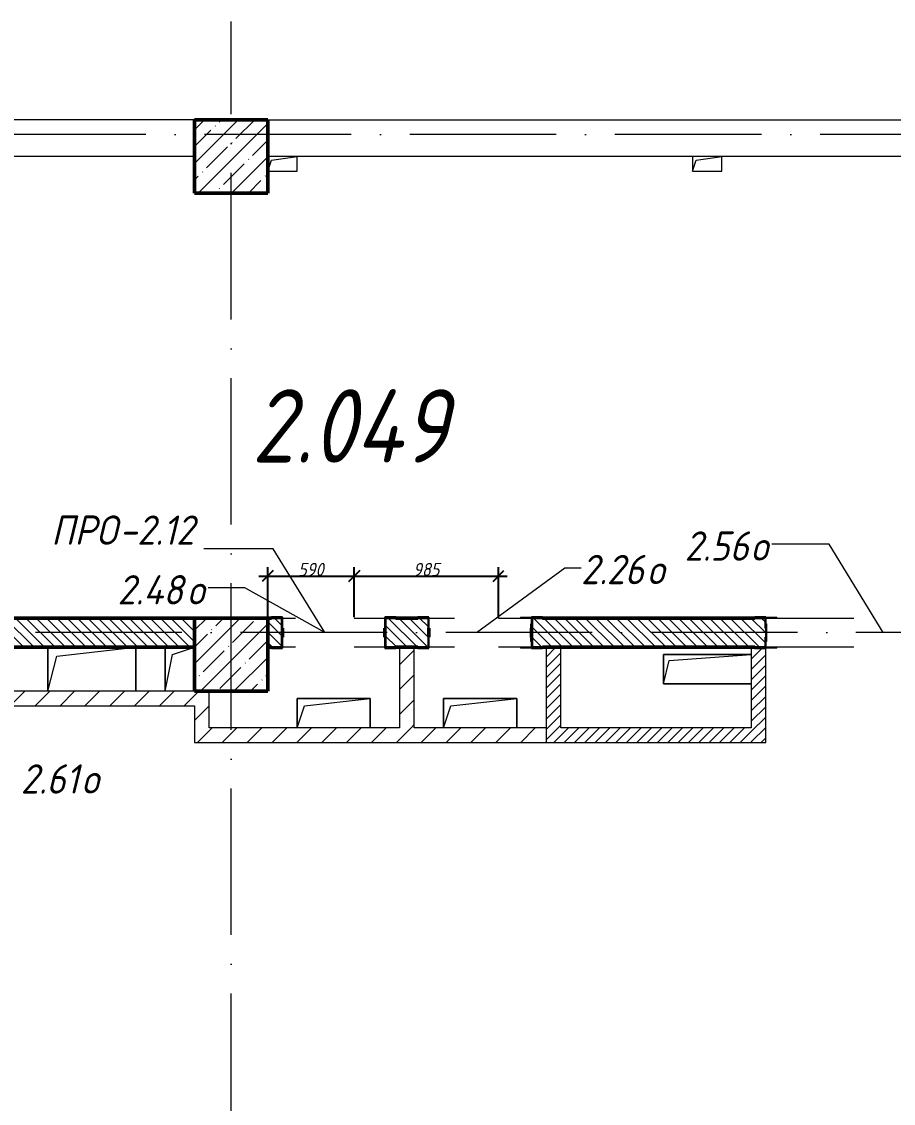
# Model space of a CAD drawing. Header units: millimetres. Extents: x -537608 to 253996, y -217170 to 186033.
# Drawn here: x -157027 to -151078, y -53969 to -46588 of the extents above; entities that cross this region are included whole.
import ezdxf

# ---------------------------------------------------------------- set-up
doc = ezdxf.new("R2010")
doc.units = ezdxf.units.MM
doc.linetypes.add('50_200_ШТРИХ_1Т_ш5_п1_п1_', pattern=[1400, 1000, -200, 0, -200])
for name, color, linetype, lineweight in [('A-____-____-DIMS', 7, 'Continuous', 9), ('A-FLOR-____-OTLN', 7, 'Continuous', 9), ('A-GENM-____-IDEN', 7, 'Continuous', 9), ('A-GENM-____-MCUT', 7, 'Continuous', 25), ('A-GENM-____-OTLN', 7, 'Continuous', 9), ('A-GENM-____-OTLN-1', 7, 'Continuous', 25), ('A-GLAZ-____-IDEN', 7, 'Continuous', 9), ('A-WALL-____-MCUT-2', 7, 'Continuous', 50), ('A-WALL-____-OTLN', 7, 'Continuous', 9), ('A-WALL-____-PATT-1', 7, 'Continuous', 9), ('A-WALL-FNSH-MCUT-1', 7, 'Continuous', 9), ('I-WALL-____-OTLN', 7, 'Continuous', 9), ('S-COLS-____-MCUT', 7, 'Continuous', 50), ('S-COLS-____-OTLN', 7, 'Continuous', 9), ('S-GRID-____-OTLN-1', 7, '50_200_ШТРИХ_1Т_ш5_п1_п1_', 9), ('Марки помещений', 7, 'Continuous', 9)]:
    doc.layers.add(name, color=color, linetype=linetype, lineweight=lineweight)
doc.styles.add('ISOCPEUR_I_3', font='isocpeui.ttf', dxfattribs={"width": 0.85, "height": 2.2})
doc.styles.add('ISOCPEUR_I_7', font='isocpeui.ttf', dxfattribs={"width": 0.9, "height": 90})
doc.styles.add('ISOCPEUR_I_9', font='isocpeui.ttf', dxfattribs={"width": 0.9, "height": 250})
doc.dimstyles.new('ISO-1_8_0_9К_СРЕДНИЙ_Кладочные_2', dxfattribs={"dimscale": 304.8, "dimtxt": 89.638306, "dimasz": 0.246063, "dimexe": 0.19685, "dimexo": 0, "dimgap": 0, "dimtad": 1, "dimdec": 3, "dimrnd": 0.001, "dimdsep": 46, "dimtxsty": 'ISOCPEUR_I_7', "dimblk1": 'OBLIQUE', "dimblk2": 'OBLIQUE', "dimsah": 1, "dimcen": 0.09, "dimdle": 0.19685, "dimazin": 0, "dimtfac": 1, "dimtdec": 4, "dimtix": 1, "dimtmove": 1, "dimatfit": 3, "dimfxl": 1, "dimtvp": 1, "dimtolj": 1, "dimtzin": 0, "dimarcsym": 2})
pattern_1 = [(135, (-184647.673, -56738.29), (-35.35534, -35.35534), [])]
pattern_2 = [(45, (-184647.67, -56738.29), (-84.8528, 84.8528), [])]
pattern_3 = [(45, (-184647.673, -56738.29), (-35.35534, 35.35534), [])]

# ---------------------------------------------------------------- blocks, each defined once
blk = doc.blocks.new('BSC_Колонна _Прямоугольная - 500х500-V70-АР1_План отверстий 2 этажа в осях 1-64_А-ГГ')
at = {"layer": 'S-COLS-____-OTLN'}
h = blk.add_hatch(dxfattribs=at)
h.set_pattern_fill('FP_99', color=256, style=0, pattern_type=2)
h.set_pattern_definition([(45, (-29050, -5831.04), (-114.04925, 114.04925), []), (45, (-28935.95, -5831.04), (-114.04925, 114.04925), [201.613, -40.323, 3.353, -36.97])])
h.paths.add_polyline_path([(-250, -250), (250, -250), (250, 250), (-250, 250)], flags=0)
at = {"layer": 'S-COLS-____-MCUT'}
for p, q in [((250, 250), (-250, 250)), ((-250, 250), (-250, -250)), ((250, -250), (250, 250)), ((-250, -250), (250, -250))]:
    blk.add_line(p, q, dxfattribs=at)
blk = doc.blocks.new('Фахверк_СКБ_Уголок - 200_3960_зеркало-28268689-АР1_План отверстий 2 этажа в осях 1-64_А-ГГ')
at = {"layer": 'A-GENM-____-MCUT'}
for p, q in [((200, 156), (125, 156)), ((125, 156), (125, 81)), ((131, 81), (131, 150)), ((131, 150), (200, 150)), ((200, 150), (200, 156)), ((125, 81), (131, 81)), ((131, 19), (125, 19)), ((125, 19), (125, -56)), ((131, -50), (131, 19)), ((125, -56), (200, -56)), ((200, -50), (131, -50)), ((200, -56), (200, -50))]:
    blk.add_line(p, q, dxfattribs=at)
blk = doc.blocks.new('Фахверк_СКБ_Уголок - 200_3960-28268576-АР1_План отверстий 2 этажа в осях 1-64_А-ГГ')
at = {"layer": 'A-GENM-____-MCUT'}
for p, q in [((200, 156), (125, 156)), ((125, 156), (125, 81)), ((131, 81), (131, 150)), ((131, 150), (200, 150)), ((200, 150), (200, 156)), ((125, 81), (131, 81)), ((131, 19), (125, 19)), ((125, 19), (125, -56)), ((131, -50), (131, 19)), ((125, -56), (200, -56)), ((200, -50), (131, -50)), ((200, -56), (200, -50))]:
    blk.add_line(p, q, dxfattribs=at)
blk = doc.blocks.new('154_Стойка_СКБ_Уголок - СМ-2180_200-28268025-АР1_План отверстий 2 этажа в осях 1-64_А-ГГ')
at = {"layer": 'A-GENM-____-MCUT'}
for p, q in [((125, 156), (125, 81)), ((200, 156), (125, 156)), ((131, 81), (131, 150)), ((131, 150), (200, 150)), ((200, 150), (200, 156)), ((125, 81), (131, 81)), ((131, 19), (125, 19)), ((125, 19), (125, -56)), ((131, -50), (131, 19)), ((125, -56), (200, -56)), ((200, -50), (131, -50)), ((200, -56), (200, -50))]:
    blk.add_line(p, q, dxfattribs=at)
blk = doc.blocks.new('Стойка_Влож_Полоса боковая - Полоса-V142-АР1_План отверстий 2 этажа в осях 1-64_А-ГГ')
at = {"layer": 'A-GENM-____-OTLN'}
for p, q in [((-5, 60), (0, 60)), ((-5, -60), (-5, 60)), ((0, -60), (-5, -60))]:
    blk.add_line(p, q, dxfattribs=at)
blk = doc.blocks.new('Стойка_Влож_Уголок_Опорный - Уголок-28213941-АР1_План отверстий 2 этажа в осях 1-64_А-ГГ')
at = {"layer": 'A-GENM-____-OTLN'}
for p, q in [((-212, -6), (-212, 0)), ((0, 0), (0, -6)), ((-212, -75), (-212, -6)), ((-212, -6), (-206, -6)), ((-6, -6), (0, -6)), ((0, -6), (0, -75)), ((-212, -75), (-206, -75)), ((-6, -75), (0, -75))]:
    blk.add_line(p, q, dxfattribs=at)
blk = doc.blocks.new('154_Стойка_СКБ_Уголок - СМ-2480_200-28346303-АР1_План отверстий 2 этажа в осях 1-64_А-ГГ')
at = {"layer": 'A-GENM-____-MCUT'}
for p, q in [((125, 156), (125, 81)), ((200, 156), (125, 156)), ((131, 81), (131, 150)), ((131, 150), (200, 150)), ((200, 150), (200, 156)), ((125, 81), (131, 81)), ((131, 19), (125, 19)), ((125, 19), (125, -56)), ((131, -50), (131, 19)), ((125, -56), (200, -56)), ((200, -50), (131, -50)), ((200, -56), (200, -50))]:
    blk.add_line(p, q, dxfattribs=at)
blk = doc.blocks.new('Стойка_Влож_Полоса боковая - Полоса-28213942-АР1_План отверстий 2 этажа в осях 1-64_А-ГГ')
at = {"layer": 'A-GENM-____-OTLN'}
for p, q in [((-5, 60), (0, 60)), ((-5, -60), (-5, 60)), ((0, 31), (0, -31)), ((0, -60), (-5, -60))]:
    blk.add_line(p, q, dxfattribs=at)
blk = doc.blocks.new('AR_Отверстие прямоугольное _в плите_ - AR_Отверстие прямоугольное _в плите_-V147-АР1_План отверстий 2 этажа в осях 1-64_А-ГГ')
at = {"layer": 'A-GENM-____-OTLN'}
for p, q in [((250, 100), (-250, 100)), ((-250, 100), (-250, -100)), ((-200, 50), (250, 100)), ((250, -100), (250, 100)), ((-250, -100), (-200, 50))]:
    blk.add_line(p, q, dxfattribs=at)
blk = doc.blocks.new('AR_Отверстие прямоугольное _в плите_ - AR_Отверстие прямоугольное _в плите_-V157-АР1_План отверстий 2 этажа в осях 1-64_А-ГГ')
at = {"layer": 'A-GENM-____-OTLN'}
for p, q in [((300, 100), (-300, 100)), ((-300, 100), (-300, -100)), ((-260, 60), (300, 100)), ((-300, -100), (-260, 60)), ((-300, -100), (300, -100))]:
    blk.add_line(p, q, dxfattribs=at)
blk = doc.blocks.new('AR_Отверстие прямоугольное _в плите_ - AR_Отверстие прямоугольное _в плите_-V166-АР1_План отверстий 2 этажа в осях 1-64_А-ГГ')
at = {"layer": 'A-GENM-____-OTLN'}
for p, q in [((-100, -50), (-75, 25)), ((-75, 25), (100, 50)), ((100, -50), (100, 50)), ((-100, -50), (100, -50))]:
    blk.add_line(p, q, dxfattribs=at)
blk = doc.blocks.new('AR_Отверстие прямоугольное _в плите_ - AR_Отверстие прямоугольное _в плите_-V171-АР1_План отверстий 2 этажа в осях 1-64_А-ГГ')
at = {"layer": 'A-GENM-____-OTLN'}
for p, q in [((-100, 50), (-100, -50)), ((-100, -50), (-75, 25)), ((-75, 25), (100, 50)), ((100, -50), (100, 50)), ((-100, -50), (100, -50))]:
    blk.add_line(p, q, dxfattribs=at)
blk = doc.blocks.new('AR_Отверстие прямоугольное _в плите_ - AR_Отверстие прямоугольное _в плите_-V178-АР1_План отверстий 2 этажа в осях 1-64_А-ГГ')
at = {"layer": 'A-GENM-____-OTLN'}
for p, q in [((-100, 150), (-100, -150)), ((-50, 100), (100, 150)), ((-100, -150), (-50, 100))]:
    blk.add_line(p, q, dxfattribs=at)
blk = doc.blocks.new('AR_Отверстие прямоугольное _в плите_ - AR_Отверстие прямоугольное _в плите_-V182-АР1_План отверстий 2 этажа в осях 1-64_А-ГГ')
at = {"layer": 'A-GENM-____-OTLN'}
for p, q in [((-300, 150), (-300, -150)), ((-240, 90), (300, 150)), ((300, -150), (300, 150)), ((-300, -150), (-240, 90))]:
    blk.add_line(p, q, dxfattribs=at)
blk = doc.blocks.new('_Oblique')
at = {"color": 0, "linetype": 'ByBlock', "lineweight": -2}
blk.add_line((-0.5, -0.5), (0.5, 0.5), dxfattribs=at)
blk = doc.blocks.new('*D2415')
at = {"layer": 'A-____-____-DIMS', "color": 0, "lineweight": -2, "transparency": 16777216}
for p, q in [((-155347.7, -50657.2), (-155347.7, -50311.2)), ((-154757.7, -50651.2), (-154757.7, -50311.2)), ((-155407.7, -50371.2), (-154697.7, -50371.2))]:
    blk.add_line(p, q, dxfattribs=at)
at = {"layer": 'Defpoints', "color": 0, "transparency": 16777216}
for p in [(-154757.7, -50371.2), (-155347.7, -50657.2), (-154757.7, -50651.2)]:
    blk.add_point(p, dxfattribs=at)
at = {"layer": 'A-____-____-DIMS', "color": 0, "lineweight": -2, "transparency": 16777216, "xscale": 75, "yscale": 75, "zscale": 75, "rotation": 180}
blk.add_blockref('_Oblique', (-155347.7, -50371.2), dxfattribs=at)
at = {"layer": 'A-____-____-DIMS', "color": 0, "lineweight": -2, "transparency": 16777216, "xscale": 75, "yscale": 75, "zscale": 75}
blk.add_blockref('_Oblique', (-154757.7, -50371.2), dxfattribs=at)
at = {"layer": 'A-____-____-DIMS', "color": 0, "transparency": 16777216, "insert": (-155052.7, -50326.2), "char_height": 90, "width": 409.578, "attachment_point": 5, "style": 'ISOCPEUR_I_7'}
blk.add_mtext('\\A1;590', dxfattribs=at)
blk = doc.blocks.new('*D2416')
at = {"layer": 'A-____-____-DIMS', "color": 0, "lineweight": -2, "transparency": 16777216}
for p, q in [((-154757.7, -50651.2), (-154757.7, -50311.2)), ((-153772.7, -50657.2), (-153772.7, -50311.2)), ((-154817.7, -50371.2), (-153712.7, -50371.2))]:
    blk.add_line(p, q, dxfattribs=at)
at = {"layer": 'Defpoints', "color": 0, "transparency": 16777216}
for p in [(-153772.7, -50371.2), (-154757.7, -50651.2), (-153772.7, -50657.2)]:
    blk.add_point(p, dxfattribs=at)
at = {"layer": 'A-____-____-DIMS', "color": 0, "lineweight": -2, "transparency": 16777216, "xscale": 75, "yscale": 75, "zscale": 75, "rotation": 180}
blk.add_blockref('_Oblique', (-154757.7, -50371.2), dxfattribs=at)
at = {"layer": 'A-____-____-DIMS', "color": 0, "lineweight": -2, "transparency": 16777216, "xscale": 75, "yscale": 75, "zscale": 75}
blk.add_blockref('_Oblique', (-153772.7, -50371.2), dxfattribs=at)
at = {"layer": 'A-____-____-DIMS', "color": 0, "transparency": 16777216, "insert": (-154265.2, -50326.2), "char_height": 90, "width": 409.578, "attachment_point": 5, "style": 'ISOCPEUR_I_7'}
blk.add_mtext('\\A1;985', dxfattribs=at)

msp = doc.modelspace()

# ---------------------------------------------------------------- hatches: boundary and pattern name
at = {"layer": 'A-WALL-____-PATT-1'}
h = msp.add_hatch(dxfattribs=at)
h.set_pattern_fill('FP_6', color=256, style=0, pattern_type=2)
h.set_pattern_definition(pattern_1)
h.paths.add_polyline_path([(-155847.6725, -50857.2474), (-155847.6725, -50657.2474), (-158347.6725, -50657.2474), (-158347.6725, -50857.2474), (-156381.9335, -50857.2474)], flags=0)
h = msp.add_hatch(dxfattribs=at)
h.set_pattern_fill('FP_6', color=256, style=0, pattern_type=2)
h.set_pattern_definition(pattern_1)
h.paths.add_polyline_path([(-150172.6725, -50857.2474), (-149847.6725, -50857.2474), (-149847.6725, -50657.2474), (-150241.6725, -50657.2474), (-150241.6725, -50726.2474), (-150247.6725, -50726.2474), (-150247.6725, -50788.2474), (-150241.6725, -50788.2474), (-150241.6725, -50857.2474)], flags=0)
h.paths.add_polyline_path([(-152022.6725, -50857.2474), (-151953.6725, -50857.2474), (-151953.6725, -50788.2474), (-151947.6725, -50788.2474), (-151947.6725, -50726.2474), (-151953.6725, -50726.2474), (-151953.6725, -50657.2474), (-153541.6725, -50657.2474), (-153541.6725, -50726.2474), (-153547.6725, -50726.2474), (-153547.6725, -50788.2474), (-153541.6725, -50788.2474), (-153541.6725, -50857.2474), (-152847.0049, -50857.2474)], flags=0)
h.paths.add_polyline_path([(-154541.6725, -50857.2474), (-154253.6725, -50857.2474), (-154253.6725, -50788.2474), (-154247.6725, -50788.2474), (-154247.6725, -50726.2474), (-154253.6725, -50726.2474), (-154253.6725, -50657.2474), (-154541.6725, -50657.2474), (-154541.6725, -50726.2474), (-154547.6725, -50726.2474), (-154547.6725, -50788.2474), (-154541.6725, -50788.2474), (-154541.6725, -50853.2474)], flags=0)
h.paths.add_polyline_path([(-155347.6725, -50857.2474), (-155253.6725, -50857.2474), (-155253.6725, -50788.2474), (-155247.6725, -50788.2474), (-155247.6725, -50726.2474), (-155253.6725, -50726.2474), (-155253.6725, -50657.2474), (-155347.6725, -50657.2474), (-155347.6725, -50763.2474)], flags=0)
h = msp.add_hatch(dxfattribs=at)
h.set_pattern_fill('FP_4', color=256, style=0, pattern_type=2)
h.set_pattern_definition(pattern_2)
h.paths.add_polyline_path([(-154347.6725, -51407.2474), (-154347.6725, -50857.2474), (-154447.6725, -50857.2474), (-154447.6725, -51407.2474)], flags=0)
h = msp.add_hatch(dxfattribs=at)
h.set_pattern_fill('FP_5', color=256, style=0, pattern_type=2)
h.set_pattern_definition(pattern_3)
h.paths.add_polyline_path([(-153347.6725, -51507.2474), (-153347.6725, -50857.2474), (-153447.6725, -50857.2474), (-153447.6725, -51507.2474)], flags=0)
h = msp.add_hatch(dxfattribs=at)
h.set_pattern_fill('FP_5', color=256, style=0, pattern_type=2)
h.set_pattern_definition(pattern_3)
h.paths.add_polyline_path([(-151947.6725, -51507.2474), (-151948.7634, -50863.2474), (-152022.6725, -50863.2474), (-152022.6725, -50857.2474), (-152047.6725, -50857.2474), (-152047.6725, -51507.2474)], flags=0)
h = msp.add_hatch(dxfattribs=at)
h.set_pattern_fill('FP_4', color=256, style=0, pattern_type=2)
h.set_pattern_definition(pattern_2)
h.paths.add_polyline_path([(-158047.6725, -51257.2474), (-158047.6725, -51157.2474), (-158847.6725, -51157.2474), (-158847.6725, -51257.2474), (-158347.6725, -51257.2474)], flags=0)
h.paths.add_polyline_path([(-157597.6725, -51257.2474), (-155747.6725, -51257.2474), (-155747.6725, -51157.2474), (-157597.6725, -51157.2474), (-157597.6725, -51198.9141)], flags=0)
h = msp.add_hatch(dxfattribs=at)
h.set_pattern_fill('FP_4', color=256, style=0, pattern_type=2)
h.set_pattern_definition(pattern_2)
h.paths.add_polyline_path([(-155747.6725, -51407.2474), (-155747.6725, -51257.2474), (-155847.6725, -51257.2474), (-155847.6725, -51407.2474)], flags=0)
h = msp.add_hatch(dxfattribs=at)
h.set_pattern_fill('FP_4', color=256, style=0, pattern_type=2)
h.set_pattern_definition(pattern_2)
h.paths.add_polyline_path([(-154614.4692, -51507.2474), (-153447.6725, -51507.2474), (-153447.6725, -51407.2474), (-155847.6725, -51407.2474), (-155847.6725, -51507.2474)], flags=0)
h = msp.add_hatch(dxfattribs=at)
h.set_pattern_fill('FP_5', color=256, style=0, pattern_type=2)
h.set_pattern_definition(pattern_3)
h.paths.add_polyline_path([(-152047.6725, -51507.2474), (-152047.6725, -51407.2474), (-153347.6725, -51407.2474), (-153347.6725, -51507.2474), (-152847.0049, -51507.2474)], flags=0)
at = {"layer": 'S-COLS-____-OTLN'}
h = msp.add_hatch(dxfattribs=at)
h.set_pattern_fill('FP_25', color=256, style=0, pattern_type=2)
h.set_pattern_definition([(45, (-184647.67, -56738.29), (-114.04925, 114.04925), []), (45, (-184533.62, -56738.29), (-114.04925, 114.04925), [201.612, -40.322, 3.353, -36.97])])
h.paths.add_polyline_path([(-155847.6725, -47757.2474), (-155347.6725, -47757.2474), (-155347.6725, -47257.2474), (-155847.6725, -47257.2474)], flags=0)

# ---------------------------------------------------------------- linework, layer by layer
at = {"layer": 'A-FLOR-____-OTLN'}
for p, q in [((-156847.6725, -51157.2474), (-156847.6725, -50857.2474)), ((-156247.6725, -50857.2474), (-156247.6725, -51157.2474)), ((-156047.6725, -51157.2474), (-156047.6725, -50857.2474)), ((-152647.6725, -50907.2474), (-152047.6725, -50907.2474)), ((-152647.6725, -51107.2474), (-152647.6725, -50907.2474)), ((-152047.6725, -51107.2474), (-152647.6725, -51107.2474)), ((-155147.6725, -51207.2474), (-154647.6725, -51207.2474)), ((-155147.6725, -51407.2474), (-155147.6725, -51207.2474)), ((-154647.6725, -51207.2474), (-154647.6725, -51407.2474)), ((-154147.6725, -51207.2474), (-153647.6725, -51207.2474)), ((-154147.6725, -51407.2474), (-154147.6725, -51207.2474)), ((-153647.6725, -51207.2474), (-153647.6725, -51407.2474))]:
    msp.add_line(p, q, dxfattribs=at)
at = {"layer": 'A-GENM-____-IDEN'}
for p, q in [((-155311.2611, -50184.639), (-155783.8646, -50184.639)), ((-154957.6725, -50757.2474), (-155311.2611, -50184.639))]:
    msp.add_line(p, q, dxfattribs=at)
at = {"layer": 'A-GLAZ-____-IDEN'}
for p, q in [((-151516.8597, -50153.6871), (-151907.0417, -50153.6871)), ((-151147.6725, -50757.2474), (-151516.8597, -50153.6871)), ((-153922.6725, -50757.2474), (-153321.0099, -50314.1098)), ((-153321.0099, -50314.1098), (-153209.5492, -50314.1098)), ((-155504.5752, -50452.2402), (-155754.1657, -50452.2402)), ((-154957.6725, -50757.2474), (-155504.5752, -50452.2402))]:
    msp.add_line(p, q, dxfattribs=at)
at = {"layer": 'A-WALL-____-MCUT-2'}
for p, q in [((-155847.6725, -50657.2474), (-158347.6725, -50657.2474)), ((-155322.6725, -50657.2474), (-155347.6725, -50657.2474)), ((-154322.6725, -50657.2474), (-154472.6725, -50657.2474)), ((-152022.6725, -50657.2474), (-153472.6725, -50657.2474)), ((-155247.6725, -50788.2474), (-155247.6725, -50726.2474)), ((-154547.6725, -50726.2474), (-154547.6725, -50788.2474)), ((-154247.6725, -50788.2474), (-154247.6725, -50726.2474)), ((-153547.6725, -50726.2474), (-153547.6725, -50788.2474)), ((-158347.6725, -50857.2474), (-155847.6725, -50857.2474)), ((-155347.6725, -50857.2474), (-155322.6725, -50857.2474)), ((-154472.6725, -50857.2474), (-154322.6725, -50857.2474)), ((-153472.6725, -50857.2474), (-152022.6725, -50857.2474))]:
    msp.add_line(p, q, dxfattribs=at)
at = {"layer": 'A-WALL-____-OTLN'}
for p, q in [((-155847.6725, -47257.2474), (-157647.6725, -47257.2474)), ((-155347.6725, -47257.2474), (-155347.6725, -47257.2474)), ((-155347.6725, -47257.2474), (-149847.6725, -47257.2474)), ((-155847.6725, -47507.2474), (-157647.6725, -47507.2474)), ((-149847.6725, -47507.2474), (-155347.6725, -47507.2474))]:
    msp.add_line(p, q, dxfattribs=at)
at = {"layer": 'A-WALL-FNSH-MCUT-1'}
for p, q in [((-154447.6725, -50857.2474), (-154447.6725, -51407.2474)), ((-154347.6725, -51407.2474), (-154347.6725, -50857.2474)), ((-153447.6725, -50857.2474), (-153447.6725, -51507.2474)), ((-153347.6725, -51407.2474), (-153347.6725, -50857.2474)), ((-152047.6725, -50857.2474), (-152047.6725, -51407.2474)), ((-151947.6725, -51507.2474), (-151947.6725, -50863.2474)), ((-155847.6725, -51157.2474), (-157597.6725, -51157.2474)), ((-155747.6725, -51407.2474), (-155747.6725, -51157.2474)), ((-157597.6725, -51257.2474), (-155847.6725, -51257.2474)), ((-155847.6725, -51257.2474), (-155847.6725, -51507.2474)), ((-154447.6725, -51407.2474), (-155747.6725, -51407.2474)), ((-153447.6725, -51407.2474), (-154347.6725, -51407.2474)), ((-152047.6725, -51407.2474), (-153347.6725, -51407.2474)), ((-155847.6725, -51507.2474), (-151947.6725, -51507.2474))]:
    msp.add_line(p, q, dxfattribs=at)
at = {"layer": 'I-WALL-____-OTLN'}
for p, q in [((-155247.6725, -50657.2474), (-155157.6725, -50657.2474)), ((-154757.6725, -50657.2474), (-154547.6725, -50657.2474)), ((-154247.6725, -50657.2474), (-154072.6725, -50657.2474)), ((-153772.6725, -50657.2474), (-153547.6725, -50657.2474)), ((-151947.6725, -50657.2474), (-151347.6725, -50657.2474)), ((-155157.6725, -50857.2474), (-155247.6725, -50857.2474)), ((-154547.6725, -50857.2474), (-154757.6725, -50857.2474)), ((-154072.6725, -50857.2474), (-154247.6725, -50857.2474)), ((-153547.6725, -50857.2474), (-153772.6725, -50857.2474)), ((-151347.6725, -50857.2474), (-151947.6725, -50857.2474))]:
    msp.add_line(p, q, dxfattribs=at)
at = {"layer": 'S-COLS-____-MCUT'}
for p, q in [((-155347.6725, -47257.2474), (-155847.6725, -47257.2474)), ((-155847.6725, -47257.2474), (-155847.6725, -47757.2474)), ((-155347.6725, -47757.2474), (-155347.6725, -47257.2474)), ((-155847.6725, -47757.2474), (-155347.6725, -47757.2474))]:
    msp.add_line(p, q, dxfattribs=at)
at = {"layer": 'S-GRID-____-OTLN-1'}
for p, q in [((-155597.6725, -61220.8957), (-155597.6725, -46587.75)), ((-80573.2659, -47357.2474), (-189093.2365, -47357.2474)), ((-94328.8852, -50757.2474), (-189316.4427, -50757.2474))]:
    msp.add_line(p, q, dxfattribs=at)

# ---------------------------------------------------------------- block references
at = {"layer": 'A-GENM-____-OTLN'}
for name, p in [('AR_Отверстие прямоугольное _в плите_ - AR_Отверстие прямоугольное _в плите_-V166-АР1_План отверстий 2 этажа в осях 1-64_А-ГГ', (-155247.6725, -47557.2474)), ('AR_Отверстие прямоугольное _в плите_ - AR_Отверстие прямоугольное _в плите_-V171-АР1_План отверстий 2 этажа в осях 1-64_А-ГГ', (-152347.6725, -47557.2474)), ('Стойка_Влож_Полоса боковая - Полоса-V142-АР1_План отверстий 2 этажа в осях 1-64_А-ГГ', (-153547.6725, -50757.2474)), ('AR_Отверстие прямоугольное _в плите_ - AR_Отверстие прямоугольное _в плите_-V182-АР1_План отверстий 2 этажа в осях 1-64_А-ГГ', (-156547.6725, -51007.2474)), ('AR_Отверстие прямоугольное _в плите_ - AR_Отверстие прямоугольное _в плите_-V178-АР1_План отверстий 2 этажа в осях 1-64_А-ГГ', (-155947.6725, -51007.2474)), ('AR_Отверстие прямоугольное _в плите_ - AR_Отверстие прямоугольное _в плите_-V157-АР1_План отверстий 2 этажа в осях 1-64_А-ГГ', (-152347.6725, -51007.2474)), ('AR_Отверстие прямоугольное _в плите_ - AR_Отверстие прямоугольное _в плите_-V147-АР1_План отверстий 2 этажа в осях 1-64_А-ГГ', (-154897.6725, -51307.2474)), ('AR_Отверстие прямоугольное _в плите_ - AR_Отверстие прямоугольное _в плите_-V147-АР1_План отверстий 2 этажа в осях 1-64_А-ГГ', (-153897.6725, -51307.2474))]:
    msp.add_blockref(name, p, dxfattribs=at)
for name, p, rotation in [('Стойка_Влож_Уголок_Опорный - Уголок-28213941-АР1_План отверстий 2 этажа в осях 1-64_А-ГГ', (-153547.6725, -50863.2474), 269.9999999999995), ('Стойка_Влож_Уголок_Опорный - Уголок-28213941-АР1_План отверстий 2 этажа в осях 1-64_А-ГГ', (-151947.6725, -50651.2474), 89.99999999999955), ('Стойка_Влож_Полоса боковая - Полоса-28213942-АР1_План отверстий 2 этажа в осях 1-64_А-ГГ', (-151947.6725, -50757.2474), 180)]:
    msp.add_blockref(name, p, dxfattribs=dict(at, rotation=rotation))
at = {"layer": 'A-GENM-____-OTLN-1', "rotation": 180}
for name, p in [('Фахверк_СКБ_Уголок - 200_3960_зеркало-28268689-АР1_План отверстий 2 этажа в осях 1-64_А-ГГ', (-155122.6725, -50707.2474)), ('Фахверк_СКБ_Уголок - 200_3960_зеркало-28268689-АР1_План отверстий 2 этажа в осях 1-64_А-ГГ', (-154122.6725, -50707.2474)), ('154_Стойка_СКБ_Уголок - СМ-2480_200-28346303-АР1_План отверстий 2 этажа в осях 1-64_А-ГГ', (-151822.6725, -50707.2474))]:
    msp.add_blockref(name, p, dxfattribs=at)
at = {"layer": 'A-GENM-____-OTLN-1'}
for name, p in [('Фахверк_СКБ_Уголок - 200_3960-28268576-АР1_План отверстий 2 этажа в осях 1-64_А-ГГ', (-154672.6725, -50807.2474)), ('154_Стойка_СКБ_Уголок - СМ-2180_200-28268025-АР1_План отверстий 2 этажа в осях 1-64_А-ГГ', (-153672.6725, -50807.2474))]:
    msp.add_blockref(name, p, dxfattribs=at)
at = {"layer": 'S-COLS-____-OTLN'}
msp.add_blockref('BSC_Колонна _Прямоугольная - 500х500-V70-АР1_План отверстий 2 этажа в осях 1-64_А-ГГ', (-155597.6725, -50907.2474), dxfattribs=at)

# ---------------------------------------------------------------- texts
at = {"layer": 'A-GENM-____-IDEN', "char_height": 200, "attachment_point": 1, "style": 'ISOCPEUR_I_9'}
for s, insert, width in [('ПРО', (-156825.5751, -49957.5229), 562.784625), ('-2.12', (-156361.2313, -49957.5229), 663.79725)]:
    msp.add_mtext(s, dxfattribs=dict(at, insert=insert, width=width))
at = {"layer": 'A-GLAZ-____-IDEN', "char_height": 200, "attachment_point": 1, "style": 'ISOCPEUR_I_9'}
for s, insert, width in [('2.56', (-152502.4963, -50066.0726), 548.35425), ('\\fISOCPEUR|b0|i1|c204|p34|;\\W.9;о', (-152050.0588, -50066.0726), 158.734125), ('2.26', (-153209.5492, -50226.4952), 548.35425), ('\\fISOCPEUR|b0|i1|c204|p34|;\\W.9;о', (-152757.1117, -50226.4952), 158.734125), ('2.48', (-156373.0162, -50364.6256), 577.215), ('\\fISOCPEUR|b0|i1|c204|p34|;\\W.9;о', (-155896.7662, -50364.6256), 158.734125), ('2.61', (-157033.9251, -51655.4602), 505.063125), ('\\fISOCPEUR|b0|i1|c204|p34|;\\W.9;о', (-156617.2063, -51655.4602), 158.734125)]:
    msp.add_mtext(s, dxfattribs=dict(at, insert=insert, width=width))
at = {"layer": 'Марки помещений', "insert": (-155456.8643, -49096.5078), "char_height": 500, "width": 817.72125, "attachment_point": 1, "style": 'ISOCPEUR_I_3'}
msp.add_mtext('2.049', dxfattribs=at)

# ---------------------------------------------------------------- dimensions: what is measured, and where the dimension line sits
at = {"layer": 'A-____-____-DIMS'}
for base, p1, p2, override, picture, middle in [((-154757.6725, -50371.2324), (-155347.6725, -50657.2474), (-154757.6725, -50651.2474), {"dimpost": '<>', "dimfxl": 590.030508}, '*D2415', (-155052.6725, -50326.2324)), ((-153772.6725, -50371.2324), (-154757.6725, -50651.2474), (-153772.6725, -50657.2474), {"dimpost": '<>', "dimfxl": 985.018274}, '*D2416', (-154265.1725, -50326.2324))]:
    dim = msp.add_linear_dim(base=base, p1=p1, p2=p2, dimstyle='ISO-1_8_0_9К_СРЕДНИЙ_Кладочные_2', override=override, dxfattribs=at)
    dim.commit()
    dim.dimension.update_dxf_attribs({"geometry": picture, "text_midpoint": middle})

doc.saveas('drawing.dxf')
